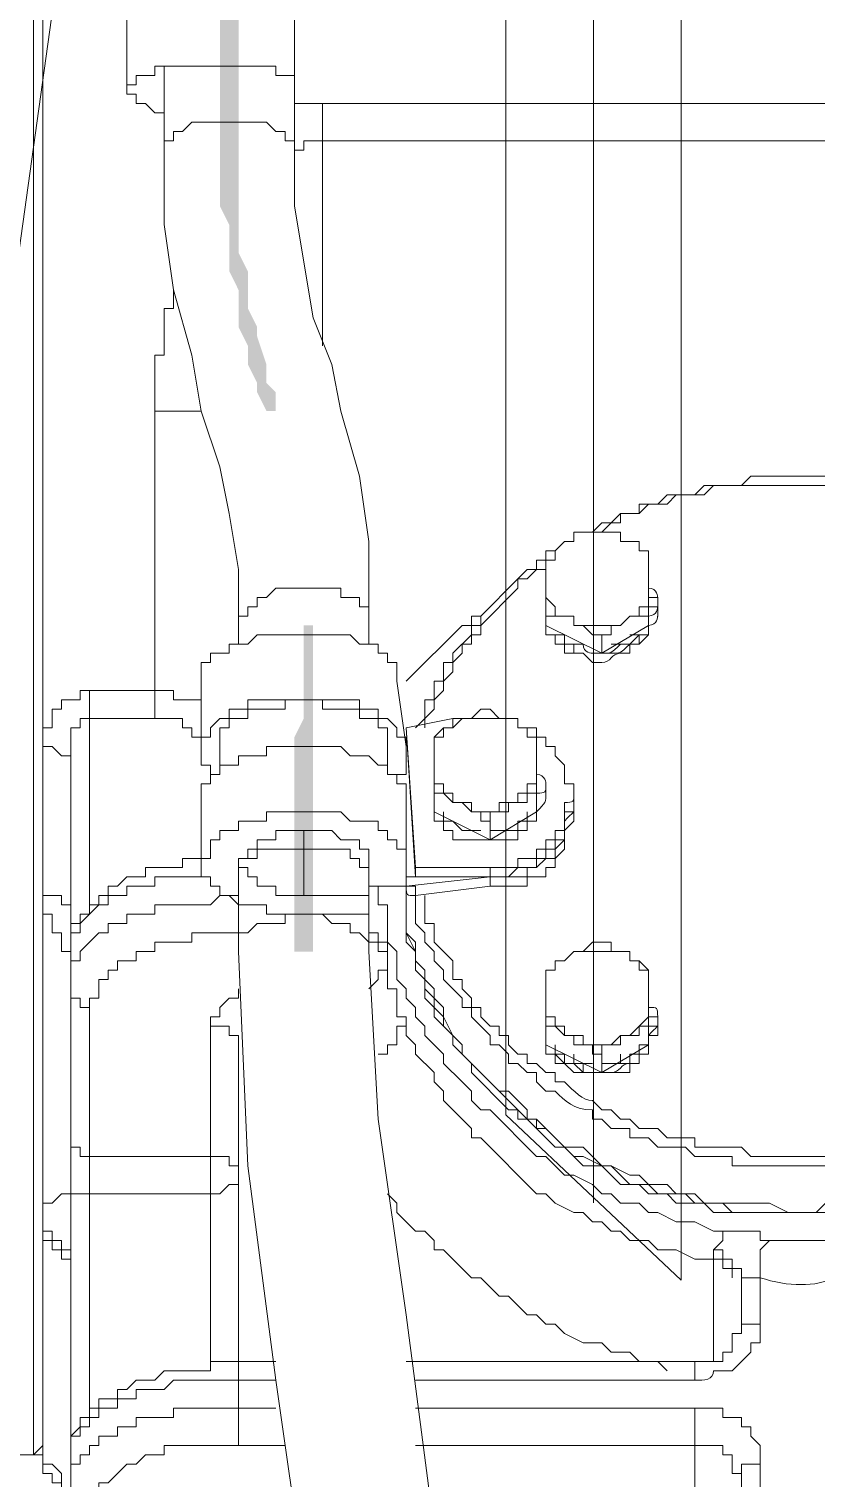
# Model space of a CAD drawing. Header units: millimetres. Extents: x 25083 to 52777, y 24772 to 45779.
# Drawn here: x 49535.5 to 49566.9, y 36118.7 to 36176.5 of the extents above; entities that cross this region are included whole.
import ezdxf

# ---------------------------------------------------------------- set-up
doc = ezdxf.new("R2010")
doc.units = ezdxf.units.MM
doc.layers.add('小车', color=7, linetype='Continuous')

# ---------------------------------------------------------------- blocks, each defined once
blk = doc.blocks.new('zw$D2F4')
h = blk.add_hatch(color=7)
h.dxf.hatch_style = 2
h.paths.add_polyline_path([(653.963, 294.488), (653.963, 301.543), (653.22, 301.543), (653.22, 294.488)])
h = blk.add_hatch(color=7)
h.dxf.hatch_style = 2
h.paths.add_polyline_path([(653.22, 294.488), (653.22, 291.145), (653.963, 291.145), (653.963, 293.745), (653.963, 294.116), (653.963, 294.488)])
h = blk.add_hatch(color=7)
h.dxf.hatch_style = 2
h.paths.add_polyline_path([(653.22, 291.145), (653.22, 288.917), (653.592, 288.175), (653.592, 286.318), (653.963, 285.575), (653.963, 284.09), (654.335, 283.347), (654.335, 282.604), (654.706, 281.861), (654.706, 281.49), (655.077, 280.747), (655.449, 280.747), (655.449, 281.49), (655.077, 281.861), (655.077, 282.604), (654.706, 283.718), (654.706, 284.09), (654.335, 284.832), (654.335, 286.318), (653.963, 287.06), (653.963, 291.145)])
h = blk.add_hatch(color=7)
h.dxf.hatch_style = 2
h.paths.add_polyline_path([(656.563, 272.206), (656.563, 269.235), (656.934, 269.235), (656.934, 271.463), (656.934, 271.835), (656.934, 272.206)])
h = blk.add_hatch(color=7)
h.dxf.hatch_style = 2
h.paths.add_polyline_path([(656.563, 269.235), (656.563, 268.493), (656.191, 267.75), (656.191, 262.179), (656.934, 262.179), (656.934, 269.235)])
h = blk.add_hatch(color=7)
h.dxf.hatch_style = 2
h.paths.add_polyline_path([(656.191, 262.179), (656.191, 259.209), (656.934, 259.209), (656.934, 262.179)])
at = {"color": 7, "lineweight": 5}
for points in [[(646.165, 238.412), (646.165, 336.823)], [(645.793, 239.155), (645.793, 336.451)], [(646.165, 336.08), (646.165, 239.527)], [(649.507, 293.374), (649.507, 300.801)], [(656.191, 293.374), (656.191, 300.801)], [(649.507, 293.374), (649.507, 293.745), (649.878, 293.745), (649.878, 294.116), (650.621, 294.116), (650.621, 294.488), (650.992, 294.488)], [(650.992, 294.488), (650.992, 291.145)], [(650.992, 294.488), (655.077, 294.488), (655.449, 294.488), (655.449, 294.116), (656.191, 294.116)], [(656.191, 294.116), (656.191, 293.745)], [(650.992, 292.631), (650.621, 292.631), (650.25, 293.002), (649.878, 293.002), (649.878, 293.374), (649.507, 293.374)], [(656.191, 293.745), (656.191, 293.374)], [(656.191, 292.26), (656.191, 293.374)], [(657.305, 293.002), (656.191, 293.002), (656.191, 292.631)], [(657.305, 293.002), (695.184, 293.002)], [(657.305, 293.002), (657.305, 283.347)], [(653.592, 292.26), (652.106, 292.26), (651.735, 291.888), (651.364, 291.888), (651.364, 291.517), (650.992, 291.517), (650.992, 291.145)], [(656.191, 291.145), (656.191, 291.517), (655.82, 291.517), (655.82, 291.888), (655.449, 291.888), (655.077, 292.26), (653.592, 292.26)], [(656.191, 291.145), (656.191, 292.26)], [(650.992, 291.145), (650.992, 288.175), (651.364, 285.575), (652.106, 282.976), (652.478, 280.747), (653.22, 278.519), (653.592, 276.662), (653.963, 274.434), (653.963, 272.206)], [(659.162, 272.206), (659.162, 275.548), (658.791, 278.148), (658.048, 280.747), (657.677, 282.604), (656.934, 284.461), (656.191, 288.917), (656.191, 291.145)], [(656.191, 290.774), (656.191, 291.145), (656.563, 291.145)], [(656.563, 291.145), (656.563, 291.517), (657.305, 291.517)], [(695.184, 291.517), (657.305, 291.517)], [(651.364, 285.575), (651.364, 284.832), (650.992, 284.832), (650.992, 282.976), (650.621, 282.976), (650.621, 280.747)], [(650.621, 268.493), (650.621, 280.747)], [(652.478, 280.747), (650.621, 280.747)], [(668.446, 276.291), (668.818, 276.291), (669.189, 276.662), (669.932, 276.662), (669.932, 277.034), (670.674, 277.034), (671.046, 277.405), (672.16, 277.405), (672.531, 277.777), (674.017, 277.777), (674.388, 278.148), (676.245, 278.148)], [(668.446, 275.92), (668.818, 276.291), (669.189, 276.291), (669.189, 276.662), (669.932, 276.662), (670.303, 277.034), (671.046, 277.034), (671.417, 277.405), (672.531, 277.405), (672.903, 277.777), (676.245, 277.777)], [(676.245, 278.148), (678.102, 278.148), (678.473, 277.777), (680.33, 277.777), (680.701, 277.405), (681.444, 277.405), (681.815, 277.034), (682.558, 277.034), (682.929, 276.662), (683.672, 276.662), (683.672, 276.291), (684.043, 276.291), (684.415, 276.291)], [(676.245, 277.777), (679.958, 277.777), (679.958, 277.405), (681.072, 277.405), (681.444, 277.034), (682.558, 277.034), (682.929, 276.662), (683.301, 276.662), (683.672, 276.291), (684.043, 276.291), (684.415, 275.92)], [(667.332, 275.548), (666.961, 275.548), (666.589, 275.177), (666.218, 275.177)], [(666.218, 274.063), (666.218, 274.806), (666.589, 274.806), (666.589, 275.177), (666.961, 275.548), (667.332, 275.548)], [(668.446, 275.92), (667.332, 275.92), (667.332, 275.548)], [(667.332, 275.548), (667.332, 275.92), (668.818, 275.92), (669.189, 275.92), (669.189, 275.548), (669.56, 275.548)], [(669.56, 275.548), (669.189, 275.548), (669.189, 275.92), (668.446, 275.92)], [(670.303, 275.177), (669.932, 275.177), (669.932, 275.548), (669.56, 275.548)], [(669.56, 275.548), (669.932, 275.548), (669.932, 275.177), (670.303, 275.177), (670.303, 274.434), (670.303, 274.063)], [(666.218, 275.177), (666.218, 272.206)], [(670.303, 272.206), (670.303, 275.177)], [(661.019, 268.121), (661.39, 268.493), (661.39, 269.235), (661.762, 269.235), (661.762, 269.978), (662.133, 269.978), (662.133, 270.721), (662.504, 270.721), (662.504, 271.092), (663.247, 271.835), (663.247, 272.206), (663.619, 272.206), (663.619, 272.577), (665.104, 274.063), (665.475, 274.434), (665.847, 274.434), (665.847, 274.806), (666.218, 274.806)], [(661.39, 268.121), (661.39, 268.493), (661.762, 268.864), (661.762, 269.235), (662.133, 269.607), (662.133, 269.978), (662.504, 270.349), (662.504, 270.721), (662.876, 271.092), (662.876, 271.463), (663.247, 271.463), (663.247, 271.835), (663.619, 271.835), (663.619, 272.206), (665.104, 273.692), (665.104, 274.063), (665.475, 274.063), (665.847, 274.434), (666.218, 274.434)], [(667.332, 272.577), (666.589, 272.577), (666.589, 272.949), (666.218, 273.32), (666.218, 273.692), (666.218, 274.063)], [(670.303, 274.063), (670.303, 272.949), (669.932, 272.949), (669.932, 272.577), (669.56, 272.577)], [(656.563, 273.692), (655.449, 273.692), (655.077, 273.32), (654.706, 273.32), (654.706, 272.949), (654.335, 272.949), (654.335, 272.577), (653.963, 272.577), (653.963, 272.206)], [(659.162, 272.206), (659.162, 272.949), (658.791, 272.949), (658.791, 273.32), (658.42, 273.32), (658.048, 273.32), (658.048, 273.692), (656.563, 273.692)], [(670.303, 273.32), (670.674, 273.32)], [(663.99, 272.949), (663.619, 272.577), (663.247, 272.577), (663.247, 272.206), (662.876, 272.206), (660.648, 269.978)], [(666.218, 272.949), (666.218, 272.577), (667.332, 272.577)], [(669.56, 272.577), (669.189, 272.206), (667.703, 272.206), (667.332, 272.206), (667.332, 272.577)], [(667.332, 272.577), (667.332, 272.206), (667.703, 272.206), (668.075, 271.835), (668.446, 271.835)], [(668.446, 271.835), (668.818, 271.835), (668.818, 272.206), (669.189, 272.206), (669.56, 272.577)], [(669.56, 272.577), (670.303, 272.577), (670.303, 272.949)], [(670.303, 272.949), (670.674, 272.949)], [(670.674, 272.949), (670.303, 272.949)], [(653.963, 272.206), (653.963, 271.463)], [(653.963, 272.206), (653.963, 271.463)], [(659.162, 271.463), (659.162, 272.206)], [(668.446, 271.092), (666.218, 272.206)], [(666.218, 271.835), (666.218, 272.206)], [(668.446, 271.092), (670.303, 272.206)], [(660.276, 269.978), (660.276, 270.721), (659.905, 270.721), (659.905, 271.092), (659.534, 271.092), (659.534, 271.463), (658.791, 271.463), (658.42, 271.835), (654.706, 271.835), (654.335, 271.463), (653.592, 271.463), (653.592, 271.092), (652.849, 271.092), (652.849, 270.721), (652.478, 270.721), (652.478, 269.978)], [(666.218, 271.835), (666.589, 271.835), (666.589, 271.463)], [(666.589, 271.835), (666.961, 271.835)], [(666.589, 271.835), (666.589, 271.463), (666.961, 271.463)], [(666.589, 271.835), (666.589, 271.463), (666.961, 271.463)], [(667.332, 271.463), (666.961, 271.463), (666.961, 271.835)], [(666.961, 271.463), (666.961, 271.092), (667.332, 271.092)], [(666.961, 271.463), (667.332, 271.463), (667.332, 271.092)], [(667.332, 271.092), (667.332, 271.463)], [(667.332, 271.463), (667.332, 271.092), (667.703, 271.092)], [(668.446, 271.835), (668.446, 271.092)], [(668.818, 271.463), (669.189, 271.463)], [(669.932, 271.835), (669.56, 271.463), (669.189, 271.463)], [(669.189, 271.092), (669.56, 271.092), (669.56, 271.463), (669.932, 271.463)], [(669.56, 271.835), (669.932, 271.835)], [(669.56, 271.463), (669.932, 271.463), (669.932, 271.835)], [(669.56, 271.463), (669.932, 271.463), (669.932, 271.835)], [(669.932, 271.463), (670.303, 271.835)], [(667.332, 271.092), (667.703, 271.092)], [(668.818, 271.092), (668.446, 271.092)], [(652.478, 269.978), (652.478, 267.378)], [(660.276, 269.978), (660.648, 267.378)], [(648.021, 269.607), (647.65, 269.607), (647.65, 269.235), (646.907, 269.235), (646.907, 268.864), (646.536, 268.864), (646.536, 268.121), (646.165, 268.121), (646.165, 267.378)], [(648.021, 269.607), (650.621, 269.607)], [(648.021, 269.607), (648.021, 261.065)], [(650.621, 269.607), (651.364, 269.607), (651.364, 269.235), (652.478, 269.235), (652.478, 268.864)], [(659.162, 268.864), (658.791, 268.864), (658.791, 269.235), (654.706, 269.235), (654.335, 269.235), (654.335, 268.864), (653.592, 268.864), (653.592, 268.493), (653.22, 268.493), (652.849, 268.121), (652.849, 267.75), (652.478, 267.75), (652.478, 267.378)], [(659.534, 268.121), (659.534, 268.493), (658.791, 268.493), (658.791, 268.864), (657.305, 268.864), (657.305, 269.235), (656.563, 269.235), (656.191, 269.235), (655.82, 269.235), (655.82, 268.864), (654.335, 268.864), (654.335, 268.493), (653.592, 268.493), (653.592, 268.121), (653.22, 268.121), (653.22, 267.378)], [(660.648, 267.378), (660.648, 267.75), (660.276, 267.75), (660.276, 268.121), (659.905, 268.493), (659.534, 268.493), (659.534, 268.864), (659.162, 268.864)], [(663.99, 268.864), (663.619, 268.864), (663.247, 268.493), (662.876, 268.493)], [(665.104, 268.493), (664.361, 268.493), (663.99, 268.864)], [(647.279, 267.007), (647.279, 268.121), (647.65, 268.121), (647.65, 268.493), (648.021, 268.493)], [(650.621, 268.493), (648.021, 268.493)], [(650.621, 268.493), (651.735, 268.493), (651.735, 268.121), (652.106, 268.121), (652.106, 267.75), (652.478, 267.75)], [(659.905, 267.378), (659.905, 268.121), (659.534, 268.121)], [(662.504, 268.493), (660.648, 268.121)], [(660.648, 268.121), (661.019, 262.551)], [(660.648, 268.121), (661.019, 262.179)], [(662.876, 268.493), (662.504, 268.121), (662.133, 268.121), (661.762, 267.75)], [(661.762, 266.636), (661.762, 267.75), (662.133, 267.75), (662.133, 268.121), (662.504, 268.121), (662.504, 268.493), (662.876, 268.493)], [(665.104, 268.493), (663.247, 268.493), (662.876, 268.493)], [(665.847, 267.75), (665.847, 268.121), (665.104, 268.121), (665.104, 268.493)], [(665.847, 266.636), (665.847, 267.75), (665.475, 267.75), (665.475, 268.121), (665.104, 268.121), (665.104, 268.493)], [(647.279, 267.007), (646.907, 267.007), (646.536, 267.378), (646.165, 267.378)], [(660.648, 265.522), (660.648, 265.893), (660.276, 265.893), (660.276, 266.264), (659.905, 266.264), (659.905, 266.636), (659.534, 266.636), (659.162, 267.007), (658.42, 267.007), (658.048, 267.378), (655.077, 267.378), (655.077, 267.007), (653.963, 267.007), (653.963, 266.636), (653.22, 266.636), (653.22, 266.264), (652.849, 266.264), (652.849, 265.893), (652.478, 265.893), (652.478, 265.15)], [(652.478, 267.378), (652.478, 266.636), (652.849, 266.636), (652.849, 266.264), (653.22, 266.264)], [(653.22, 267.378), (653.22, 266.264)], [(659.905, 267.378), (659.905, 266.264)], [(660.648, 266.264), (660.648, 267.378)], [(661.762, 264.779), (661.762, 267.75)], [(665.847, 264.779), (665.847, 267.75)], [(667.332, 265.522), (667.332, 265.893), (666.961, 265.893), (666.961, 266.636), (666.589, 267.007), (666.589, 267.378), (666.218, 267.378), (666.218, 267.75), (665.847, 267.75)], [(647.279, 267.007), (647.279, 198.677)], [(659.905, 266.264), (660.648, 266.264)], [(662.876, 265.15), (662.504, 265.15), (662.504, 265.522), (662.133, 265.522), (662.133, 265.893), (661.762, 265.893), (661.762, 266.264), (661.762, 266.636)], [(665.104, 265.15), (665.104, 265.522), (665.475, 265.522), (665.475, 265.893), (665.847, 265.893), (665.847, 266.264), (665.847, 266.636)], [(661.762, 265.893), (661.762, 265.522)], [(666.218, 265.893), (666.218, 265.522)], [(652.478, 265.15), (652.478, 262.551)], [(660.648, 265.522), (660.648, 262.922)], [(661.762, 265.522), (662.133, 265.522), (662.504, 265.15), (662.876, 265.15)], [(662.876, 265.15), (663.247, 264.779), (663.619, 264.779), (663.619, 264.408), (663.99, 264.408)], [(662.876, 265.15), (663.247, 265.15), (663.247, 264.779), (664.361, 264.779), (664.361, 265.15), (665.104, 265.15)], [(663.99, 264.408), (663.99, 264.779), (664.733, 264.779), (664.733, 265.15), (665.104, 265.15)], [(663.99, 262.551), (665.104, 262.551), (665.104, 262.922), (665.847, 262.922), (665.847, 263.294), (666.218, 263.294), (666.218, 263.665), (666.589, 263.665), (666.589, 264.036), (666.961, 264.036), (666.961, 265.15)], [(665.104, 265.15), (665.475, 265.15), (665.475, 265.522), (665.847, 265.522)], [(667.332, 265.15), (667.332, 265.522)], [(660.648, 262.922), (660.648, 263.294), (660.276, 263.294), (660.276, 263.665), (659.905, 263.665), (659.905, 264.036), (659.534, 264.036), (659.534, 264.408), (658.42, 264.408), (658.048, 264.779), (655.077, 264.779), (655.077, 264.408), (653.963, 264.408), (653.963, 264.036), (653.22, 264.036), (653.22, 263.665), (652.849, 263.665), (652.849, 262.922), (652.478, 262.922), (652.478, 262.551)], [(661.762, 264.779), (663.99, 263.665)], [(663.99, 263.665), (662.504, 263.665), (662.504, 264.036), (662.133, 264.036), (662.133, 264.408), (661.762, 264.408), (661.762, 264.779)], [(663.619, 264.036), (662.876, 264.036), (662.504, 264.408), (662.133, 264.408), (662.133, 264.779)], [(663.99, 263.665), (665.847, 264.779)], [(663.99, 263.665), (665.104, 263.665), (665.104, 264.036), (665.475, 264.036), (665.475, 264.408), (665.847, 264.408), (665.847, 264.779)], [(663.99, 264.036), (665.104, 264.036), (665.104, 264.408), (665.475, 264.408), (665.475, 264.779)], [(663.99, 262.179), (664.733, 262.179), (665.104, 262.551), (665.847, 262.551), (665.847, 262.922), (666.218, 262.922), (666.218, 263.294), (666.589, 263.294), (666.589, 263.665), (666.961, 263.665), (666.961, 264.779), (667.332, 264.779)], [(667.332, 264.408), (667.332, 264.779)], [(653.963, 262.551), (653.963, 262.922), (654.335, 262.922), (654.335, 263.294), (654.706, 263.294), (654.706, 263.665), (655.449, 263.665), (655.449, 264.036), (657.677, 264.036), (658.048, 263.665), (658.791, 263.665), (658.791, 263.294), (659.162, 263.294), (659.162, 262.922)], [(656.563, 261.437), (656.563, 264.036)], [(663.99, 263.665), (663.99, 264.408)], [(663.99, 261.808), (665.475, 261.808), (665.475, 262.179), (666.218, 262.179), (666.218, 262.551), (666.589, 262.551), (666.589, 262.922), (666.961, 263.294), (666.961, 264.036), (667.332, 264.408)], [(663.99, 262.179), (665.475, 262.179), (665.475, 262.551), (665.847, 262.551), (666.218, 262.922), (666.589, 262.922), (666.589, 263.294), (666.961, 263.665), (666.961, 264.408)], [(647.279, 259.209), (647.279, 260.323), (647.65, 260.323), (647.65, 260.694), (648.021, 260.694), (648.021, 261.065), (648.393, 261.065), (648.393, 261.437), (648.764, 261.437), (648.764, 261.808), (649.136, 261.808), (649.507, 262.179), (650.25, 262.179), (650.25, 262.551), (651.735, 262.551), (651.735, 262.922), (652.478, 262.922)], [(654.335, 262.922), (653.963, 262.922), (653.963, 262.179)], [(656.563, 263.294), (654.706, 263.294), (654.706, 262.922), (654.335, 262.922)], [(658.791, 262.922), (658.42, 262.922), (658.42, 263.294), (656.934, 263.294), (656.563, 263.294)], [(658.791, 262.551), (658.791, 262.922)], [(659.162, 261.437), (659.162, 262.922)], [(660.648, 261.808), (660.648, 262.922)], [(652.478, 262.551), (652.478, 262.179), (650.621, 262.179), (650.621, 261.808), (649.507, 261.808), (649.507, 261.437), (648.764, 261.437), (648.764, 261.065), (648.393, 261.065), (648.021, 260.694), (647.65, 260.323), (647.65, 259.951), (647.279, 259.951), (647.279, 259.209)], [(652.478, 262.551), (652.478, 262.179), (652.849, 262.179), (652.849, 261.808), (653.22, 261.808), (653.22, 261.437), (653.592, 261.437), (653.963, 261.065)], [(656.563, 261.437), (655.449, 261.437), (655.449, 261.808), (654.706, 261.808), (654.706, 262.179), (654.335, 262.179), (654.335, 262.551), (653.963, 262.551)], [(653.963, 262.179), (653.963, 259.209)], [(659.162, 262.179), (659.162, 262.551), (658.791, 262.551)], [(659.162, 259.209), (659.162, 262.179)], [(663.99, 262.179), (660.648, 261.808)], [(660.648, 262.179), (663.99, 262.179)], [(661.019, 262.179), (660.648, 262.179)], [(663.99, 262.551), (661.019, 262.551)], [(661.019, 262.551), (661.019, 262.179)], [(663.99, 262.179), (663.99, 262.551)], [(663.99, 261.808), (663.99, 262.179)], [(659.162, 261.437), (659.162, 261.808), (659.534, 261.808)], [(659.162, 261.808), (660.648, 261.808)], [(659.534, 261.808), (659.534, 261.065), (659.905, 261.065), (659.905, 260.694)], [(660.648, 261.808), (660.648, 259.58), (661.019, 259.209), (661.019, 258.466), (661.39, 258.094), (661.39, 257.352), (661.762, 256.98), (661.762, 256.609), (662.504, 255.866), (662.504, 255.495), (663.247, 254.752), (663.247, 254.381), (664.733, 252.895), (665.104, 252.895), (665.847, 252.153), (666.218, 251.781), (666.589, 251.41), (666.961, 251.41), (667.703, 250.667), (668.446, 250.667), (669.189, 249.925), (669.932, 249.925), (670.303, 249.553), (671.046, 249.553), (671.417, 249.182), (672.531, 249.182), (672.903, 248.811), (676.245, 248.811)], [(660.648, 261.808), (660.648, 259.951), (661.019, 259.58), (661.019, 258.837), (661.39, 258.466), (661.39, 258.094), (661.762, 257.723), (661.762, 257.352), (662.133, 256.98), (662.133, 256.609), (662.504, 255.866), (662.876, 255.495), (662.876, 255.124), (664.361, 253.638), (664.733, 253.638), (665.475, 252.895), (665.475, 252.524), (665.847, 252.524), (666.218, 252.153), (666.961, 251.41), (667.703, 251.41), (668.446, 250.667), (668.818, 250.667), (669.56, 250.296), (669.932, 250.296), (670.303, 249.925), (671.046, 249.925), (671.417, 249.553), (672.16, 249.553), (672.531, 249.182), (675.131, 249.182), (675.873, 248.811), (676.245, 248.811)], [(660.648, 261.808), (661.019, 261.808)], [(661.019, 261.437), (663.99, 261.808)], [(661.019, 261.808), (661.019, 261.437)], [(661.019, 261.808), (661.019, 261.437)], [(676.245, 248.811), (679.587, 248.811)], [(676.245, 248.811), (676.987, 248.811), (677.359, 249.182)], [(646.165, 261.437), (646.907, 261.437), (646.907, 261.065), (647.279, 261.065)], [(646.165, 261.437), (646.165, 260.694), (646.536, 260.694), (646.536, 259.951), (646.907, 259.951), (646.907, 259.58), (646.907, 259.209), (647.279, 259.209)], [(648.021, 259.58), (648.393, 259.951), (648.764, 259.951), (648.764, 260.323), (649.507, 260.323), (649.507, 260.694), (650.621, 260.694), (650.621, 261.065), (652.478, 261.065), (652.849, 261.065), (653.22, 261.437), (653.963, 261.437)], [(653.963, 261.437), (653.963, 259.951)], [(653.963, 261.065), (655.077, 261.065), (655.077, 260.694), (656.563, 260.694)], [(659.162, 261.437), (656.563, 261.437)], [(659.162, 260.694), (659.162, 261.437)], [(676.245, 248.811), (673.645, 248.811), (673.274, 249.182), (672.16, 249.182), (671.788, 249.553), (670.674, 249.553), (670.303, 249.925), (669.56, 249.925), (668.818, 250.667), (668.446, 250.667), (667.703, 251.039), (667.332, 251.039), (666.218, 252.153), (665.847, 252.153), (665.847, 252.524), (665.104, 252.524), (665.104, 252.895), (664.733, 253.267), (662.876, 255.124), (662.876, 255.495), (662.133, 256.238), (662.133, 256.609), (661.762, 256.98), (661.762, 257.352), (661.39, 257.723), (661.39, 258.094), (661.019, 258.466), (661.019, 259.209), (660.648, 259.951), (660.648, 261.065)], [(666.589, 253.638), (666.218, 253.638), (665.847, 254.01), (665.847, 254.381), (665.475, 254.381), (665.104, 254.752), (664.733, 254.752), (664.733, 255.124), (664.361, 255.495), (663.99, 255.495), (663.99, 255.866), (663.247, 256.609), (663.247, 256.98), (662.876, 256.98), (662.876, 257.352), (662.133, 258.094), (662.133, 258.466), (661.762, 258.837), (661.762, 259.209), (661.39, 259.58), (661.39, 259.951), (661.019, 260.323), (661.019, 261.437)], [(666.589, 254.01), (666.589, 254.381), (666.218, 254.381), (665.847, 254.752), (665.475, 254.752), (665.475, 255.124), (665.104, 255.124), (664.733, 255.495), (664.733, 255.866), (664.361, 255.866), (664.361, 256.238), (663.99, 256.238), (663.619, 256.609), (663.619, 256.98), (663.247, 256.98), (663.247, 257.352), (662.876, 257.723), (662.876, 258.094), (662.504, 258.094), (662.504, 258.837), (661.762, 259.58), (661.762, 259.951), (661.762, 260.323), (661.39, 260.323), (661.39, 261.437)], [(678.844, 248.811), (676.245, 248.811)], [(656.563, 260.694), (655.82, 260.694), (655.82, 260.323), (654.706, 260.323), (654.335, 259.951), (653.963, 259.951), (653.963, 259.209)], [(659.162, 259.209), (659.162, 259.58), (658.791, 259.951), (658.42, 259.951), (658.42, 260.323), (657.677, 260.323), (657.305, 260.694), (656.563, 260.694)], [(656.563, 260.694), (659.162, 260.694)], [(673.645, 248.068), (672.903, 248.068), (672.16, 248.439), (671.417, 248.439), (670.674, 248.811), (670.303, 248.811), (669.932, 249.182), (669.189, 249.182), (668.818, 249.553), (668.446, 249.553), (668.075, 249.925), (667.332, 250.296), (666.961, 250.296), (666.218, 251.039), (665.847, 251.039), (663.99, 252.895), (663.619, 252.895), (663.247, 253.267), (663.247, 253.638), (662.876, 254.01), (662.133, 254.752), (662.133, 255.124), (661.39, 255.866), (661.39, 256.238), (661.019, 256.609), (661.019, 256.98), (660.648, 257.352), (660.648, 257.723), (660.276, 258.094), (660.276, 259.209), (659.905, 259.58), (659.905, 260.694)], [(659.905, 259.209), (659.905, 260.694)], [(648.021, 256.98), (648.021, 257.352), (648.393, 257.352), (648.393, 258.094), (648.764, 258.094), (648.764, 258.466), (649.136, 258.466), (649.136, 258.837), (649.878, 258.837), (649.878, 259.209), (650.25, 259.209), (650.621, 259.209), (650.621, 259.58), (652.106, 259.58), (652.106, 259.951), (653.963, 259.951)], [(659.534, 259.58), (659.534, 259.951), (659.162, 259.951)], [(647.279, 258.837), (647.65, 258.837), (647.65, 259.209), (648.021, 259.58)], [(659.162, 259.58), (659.534, 259.58), (659.534, 259.209)], [(659.905, 259.209), (659.905, 259.58), (659.534, 259.58)], [(668.446, 259.58), (668.075, 259.58), (667.703, 259.209), (667.332, 259.209)], [(669.56, 259.209), (668.818, 259.209), (668.818, 259.58), (668.446, 259.58)], [(647.279, 258.094), (647.279, 258.837)], [(653.963, 259.209), (654.335, 250.667), (655.449, 242.126), (656.563, 234.328), (656.934, 227.643)], [(662.133, 227.643), (661.762, 236.184), (660.648, 244.726), (659.534, 252.524), (659.162, 259.209)], [(659.162, 257.723), (659.534, 258.094), (659.534, 258.466), (659.905, 258.466), (659.905, 258.837)], [(659.534, 259.209), (659.905, 259.209), (659.905, 258.837)], [(659.905, 258.837), (659.905, 259.209)], [(660.648, 256.609), (660.276, 256.609), (660.276, 257.723), (659.905, 257.723), (659.905, 258.837)], [(667.332, 259.209), (666.961, 258.837), (666.589, 258.837), (666.589, 258.466), (666.218, 258.466)], [(666.218, 257.352), (666.218, 258.466), (666.589, 258.466), (666.589, 258.837), (666.961, 258.837), (667.332, 259.209)], [(667.332, 259.209), (668.818, 259.209), (669.56, 259.209)], [(670.303, 258.466), (669.932, 258.837), (669.56, 258.837), (669.56, 259.209)], [(669.56, 259.209), (669.56, 258.837), (669.932, 258.837), (669.932, 258.466), (670.303, 258.466), (670.303, 258.094), (670.303, 257.723), (670.303, 257.352)], [(666.218, 258.466), (666.218, 255.495)], [(670.303, 255.495), (670.303, 258.466)], [(648.021, 256.98), (647.65, 256.98), (647.65, 257.352), (647.279, 257.352), (647.279, 257.723), (647.279, 258.094)], [(653.963, 257.723), (653.963, 257.352), (653.592, 257.352), (653.22, 256.98), (653.22, 256.609), (652.849, 256.609), (652.849, 256.238)], [(648.021, 256.98), (648.021, 241.012)], [(667.332, 255.866), (666.961, 255.866), (666.961, 256.238), (666.589, 256.238), (666.589, 256.609), (666.218, 256.609), (666.218, 256.98), (666.218, 257.352)], [(670.303, 257.352), (670.303, 256.609), (669.932, 256.238), (669.56, 255.866)], [(660.648, 256.609), (660.648, 256.238), (660.276, 256.238), (660.276, 255.495), (659.905, 255.495), (659.905, 255.124), (659.534, 255.124)], [(660.648, 256.609), (660.648, 255.866), (661.019, 255.495), (661.019, 255.124), (661.762, 254.381), (661.762, 254.01), (662.133, 253.638), (662.133, 253.267), (663.247, 252.153), (663.247, 251.781), (663.619, 251.781), (665.847, 249.553), (666.218, 249.553), (666.589, 249.182), (667.332, 248.811), (667.703, 248.811), (668.075, 248.439), (668.446, 248.439), (668.818, 248.068), (669.189, 248.068), (669.56, 247.696), (670.303, 247.696), (670.674, 247.325), (671.417, 247.325), (672.16, 246.954), (672.903, 246.954)], [(670.674, 256.609), (670.303, 256.609)], [(670.303, 256.609), (670.674, 256.609)], [(652.849, 242.497), (652.849, 256.238)], [(653.963, 255.495), (653.963, 255.866), (653.592, 255.866), (653.592, 256.238), (653.22, 256.238), (652.849, 256.238)], [(666.218, 256.238), (666.589, 256.238), (666.961, 255.866), (667.332, 255.866)], [(669.56, 255.866), (669.189, 255.866), (668.818, 255.495), (667.703, 255.495), (667.703, 255.866), (667.332, 255.866)], [(667.332, 255.866), (667.332, 255.495), (668.075, 255.495), (668.075, 255.124), (668.446, 255.124)], [(668.446, 255.124), (668.446, 255.495), (669.189, 255.495), (669.189, 255.866), (669.56, 255.866)], [(669.56, 255.866), (669.932, 255.866), (669.932, 256.238), (670.303, 256.238)], [(670.303, 256.238), (670.674, 256.238)], [(653.963, 255.495), (653.963, 242.869)], [(668.446, 254.381), (666.218, 255.495)], [(666.218, 255.495), (666.218, 255.124), (666.589, 255.124)], [(666.589, 255.495), (666.589, 255.124)], [(668.446, 254.381), (670.303, 255.495)], [(669.932, 255.124), (669.932, 255.495)], [(669.932, 255.124), (670.303, 255.124), (670.303, 255.495)], [(666.589, 255.124), (666.961, 255.124)], [(666.589, 255.124), (666.961, 255.124), (666.961, 254.752)], [(666.589, 255.124), (666.961, 254.752)], [(667.332, 254.752), (666.961, 254.752), (666.961, 255.124)], [(666.961, 254.752), (667.332, 254.381)], [(666.961, 254.752), (667.332, 254.752)], [(667.332, 255.124), (667.332, 254.752)], [(667.332, 254.752), (667.703, 254.752), (667.703, 254.381)], [(667.332, 254.752), (667.703, 254.381)], [(668.446, 255.124), (668.446, 254.381)], [(668.818, 254.752), (669.189, 254.752)], [(669.189, 254.752), (669.189, 255.124)], [(669.932, 255.124), (669.56, 255.124), (669.56, 254.752), (669.189, 254.752)], [(669.189, 254.381), (669.56, 254.381), (669.56, 254.752), (669.932, 254.752)], [(669.56, 255.124), (669.932, 255.124)], [(669.56, 254.752), (669.932, 254.752), (669.932, 255.124)], [(669.56, 254.752), (669.932, 254.752), (669.932, 255.124)], [(668.818, 254.381), (668.446, 254.381)], [(676.245, 250.667), (673.645, 250.667), (673.645, 251.039), (672.16, 251.039), (671.788, 251.41), (670.674, 251.41), (670.303, 251.781), (669.56, 251.781), (669.56, 252.153), (668.818, 252.153), (668.446, 252.524), (668.075, 252.524)], [(676.245, 251.039), (674.388, 251.039), (674.017, 251.41), (672.16, 251.41), (672.16, 251.781), (671.046, 251.781), (670.674, 252.153), (669.932, 252.153), (669.56, 252.524), (669.189, 252.524), (668.818, 252.895), (668.446, 252.895)], [(684.415, 252.895), (683.672, 252.895), (682.929, 252.153), (681.815, 252.153), (681.444, 251.781), (680.701, 251.781), (680.33, 251.41), (678.844, 251.41), (678.473, 251.039), (676.245, 251.039)], [(684.415, 252.524), (684.043, 252.524), (684.043, 252.153), (683.301, 252.153), (682.929, 251.781), (682.186, 251.781), (682.186, 251.41), (681.072, 251.41), (680.701, 251.039), (679.216, 251.039), (678.844, 250.667), (676.245, 250.667)], [(647.279, 251.781), (647.279, 251.41), (647.65, 251.41), (647.65, 251.039), (648.021, 251.039)], [(648.021, 251.039), (652.849, 251.039)], [(652.849, 251.039), (653.592, 251.039), (653.592, 250.667), (653.963, 250.667), (653.963, 250.296)], [(653.963, 250.296), (653.963, 249.925), (653.592, 249.925), (653.22, 249.553), (652.849, 249.553)], [(646.165, 248.811), (646.165, 249.182), (646.536, 249.182), (646.907, 249.553)], [(648.021, 249.553), (647.279, 249.553), (647.279, 249.182)], [(652.849, 249.553), (648.021, 249.553)], [(659.905, 249.553), (660.276, 249.182), (660.276, 248.811), (661.019, 248.068), (661.39, 248.068), (661.762, 247.696), (661.762, 247.325), (662.133, 247.325), (663.247, 246.211), (663.619, 246.211), (664.361, 245.468), (664.733, 245.468), (665.475, 244.726), (665.847, 244.726), (666.218, 244.354), (666.589, 244.354), (666.961, 243.983), (667.703, 243.611), (668.446, 243.611), (668.818, 243.24), (669.56, 243.24), (669.932, 242.869), (670.674, 242.869), (671.046, 242.497)], [(646.907, 247.325), (646.907, 247.696), (646.536, 247.696), (646.536, 248.068)], [(673.645, 248.068), (673.274, 248.068), (673.274, 247.696), (672.903, 247.325)], [(673.645, 248.068), (674.759, 248.068), (674.759, 247.696), (675.131, 247.696)], [(647.279, 246.582), (647.279, 246.954), (646.907, 246.954), (646.907, 247.325), (646.536, 247.325), (646.536, 247.696), (646.165, 247.696)], [(647.279, 246.954), (647.279, 247.325), (646.907, 247.325)], [(672.903, 246.954), (672.903, 247.325)], [(674.017, 246.211), (674.017, 246.582), (673.645, 246.582), (673.645, 246.954), (673.274, 246.954), (673.274, 247.325), (672.903, 247.325)], [(675.131, 247.696), (674.759, 247.325), (674.759, 246.211)], [(672.903, 242.869), (672.903, 246.954)], [(672.903, 246.954), (673.274, 246.954), (673.274, 246.582), (673.645, 246.582), (673.645, 246.211)], [(674.017, 246.211), (674.017, 243.983)], [(674.017, 246.211), (674.759, 246.211)], [(674.759, 246.211), (674.759, 244.354)], [(674.017, 243.983), (674.017, 244.354), (674.759, 244.354)], [(674.388, 243.24), (674.388, 243.611), (674.759, 243.611), (674.759, 244.354)], [(673.274, 243.24), (673.645, 243.24), (673.645, 243.983), (674.017, 243.983)], [(672.16, 242.869), (673.274, 242.869), (673.274, 243.24)], [(672.903, 242.497), (673.645, 242.497), (674.388, 243.24)], [(647.279, 238.784), (647.279, 239.898), (647.65, 240.269), (647.65, 240.641), (648.021, 240.641), (648.021, 241.012), (648.393, 241.012), (648.393, 241.383), (649.136, 241.383), (649.136, 241.755), (649.507, 241.755), (649.878, 242.126), (650.621, 242.126), (650.992, 242.497), (652.849, 242.497), (652.849, 242.869), (653.963, 242.869)], [(653.963, 242.869), (655.449, 242.869)], [(653.963, 242.869), (653.963, 239.527)], [(660.648, 242.869), (672.16, 242.869)], [(672.16, 242.126), (672.16, 242.869)], [(653.963, 242.126), (651.364, 242.126), (650.992, 241.755), (649.878, 241.755), (649.878, 241.383), (649.136, 241.383), (649.136, 241.012), (648.393, 241.012), (648.393, 240.641), (648.021, 240.641), (648.021, 240.269), (647.65, 240.269), (647.65, 239.898), (647.279, 239.898), (647.279, 238.784)], [(655.449, 242.126), (653.963, 242.126)], [(672.16, 242.126), (661.019, 242.126)], [(648.021, 239.527), (648.393, 239.527), (648.393, 239.898), (649.136, 239.898), (649.136, 240.269), (649.878, 240.269), (649.878, 240.641), (651.364, 240.641), (651.364, 241.012), (652.478, 241.012), (653.963, 241.012)], [(653.963, 241.012), (655.449, 241.012)], [(661.019, 241.012), (672.16, 241.012)], [(672.16, 236.927), (672.16, 241.012)], [(674.759, 238.784), (674.759, 239.527), (674.388, 239.898), (674.388, 240.269), (674.017, 240.269), (674.017, 240.641), (673.274, 240.641), (673.274, 241.012), (672.16, 241.012)], [(643.565, 239.155), (645.793, 239.155)], [(646.165, 239.527), (645.793, 239.155)], [(646.165, 239.155), (646.165, 238.784), (646.536, 238.784), (646.907, 238.412)], [(647.279, 238.412), (647.279, 238.784), (647.65, 238.784), (647.65, 239.155), (648.021, 239.155), (648.021, 239.527)], [(648.021, 236.927), (648.021, 237.298), (648.393, 237.298), (648.393, 238.041), (648.764, 238.041), (649.507, 238.784), (649.878, 238.784), (650.25, 239.155), (650.992, 239.155), (650.992, 239.527), (653.963, 239.527)], [(655.82, 239.527), (653.963, 239.527)], [(672.16, 239.527), (661.019, 239.527)], [(674.017, 238.412), (673.645, 238.412), (673.645, 239.155), (673.274, 239.155), (673.274, 239.527), (672.16, 239.527)], [(674.759, 238.784), (674.017, 238.784), (674.017, 238.412)], [(674.759, 238.784), (674.759, 224.301)], [(646.907, 237.67), (646.907, 238.041), (646.536, 238.041), (646.536, 238.412), (646.165, 238.412)], [(646.907, 238.412), (646.907, 238.041)], [(647.279, 237.67), (647.279, 238.412)], [(674.017, 238.412), (674.017, 224.301)]]:
    blk.add_lwpolyline(points, dxfattribs=at)
for points in [[(650.992, 294.488), (650.992, 294.488), (650.992, 294.488), (650.992, 294.488)], [(656.191, 294.116), (656.191, 294.116), (656.191, 294.116), (656.191, 294.116)], [(668.446, 276.291), (668.075, 275.92), (668.075, 275.92), (668.075, 275.92)], [(666.218, 273.692), (666.218, 273.692), (666.218, 273.32), (666.218, 273.32)], [(666.218, 273.32), (666.218, 273.32), (666.218, 273.32), (666.218, 272.949)], [(670.674, 273.32), (670.674, 273.32), (670.674, 273.692), (670.303, 273.692)], [(670.674, 272.949), (670.674, 273.32), (670.674, 273.32), (670.674, 273.32)], [(670.674, 273.32), (670.674, 273.32), (670.674, 273.32), (670.674, 273.32)], [(666.218, 272.949), (666.218, 272.949), (666.218, 272.949), (666.218, 272.949)], [(666.218, 272.949), (666.218, 272.577), (666.218, 272.577), (666.218, 272.577)], [(666.218, 272.949), (666.218, 272.949), (666.218, 272.949), (666.218, 272.577)], [(666.218, 272.949), (666.218, 272.949), (666.218, 272.949), (666.218, 272.577)], [(666.218, 272.949), (666.218, 272.949), (666.218, 272.949), (666.218, 272.949)], [(666.218, 272.949), (666.218, 272.949), (666.218, 272.949), (666.218, 272.949)], [(666.218, 272.949), (666.218, 272.949), (666.218, 272.949), (666.218, 272.949)], [(666.218, 272.949), (666.218, 272.949), (666.218, 272.949), (666.218, 272.949)], [(666.218, 272.949), (666.218, 272.949), (666.218, 272.577), (666.218, 272.577)], [(666.218, 272.949), (666.218, 272.949), (666.218, 272.949), (666.218, 272.949)], [(666.218, 272.949), (666.218, 272.949), (666.218, 272.949), (666.218, 272.949)], [(666.218, 272.577), (666.218, 272.577), (666.218, 272.577), (666.218, 272.577)], [(666.218, 272.577), (666.218, 272.577), (666.218, 272.206), (666.218, 272.206)], [(666.218, 272.577), (666.218, 272.577), (666.218, 272.577), (666.218, 272.577)], [(666.218, 272.577), (666.218, 272.577), (666.218, 272.577), (666.218, 272.577)], [(666.218, 272.577), (666.218, 272.577), (666.218, 272.577), (666.218, 272.577)], [(666.218, 272.577), (666.218, 272.577), (666.218, 272.577), (666.218, 272.577)], [(666.218, 272.577), (666.218, 272.577), (666.218, 272.577), (666.218, 272.577)], [(666.218, 272.577), (666.218, 272.577), (666.218, 272.577), (666.218, 272.577)], [(670.303, 272.577), (670.674, 272.577), (670.674, 272.949), (670.674, 272.949)], [(670.303, 272.206), (670.674, 272.206), (670.674, 272.577), (670.674, 272.577)], [(670.303, 272.577), (670.303, 272.577), (670.303, 272.577), (670.303, 272.577)], [(670.303, 272.577), (670.303, 272.577), (670.303, 272.577), (670.303, 272.577)], [(670.303, 272.577), (670.303, 272.577), (670.303, 272.577), (670.303, 272.577)], [(670.674, 272.577), (670.674, 272.577), (670.674, 272.949), (670.674, 272.949)], [(670.674, 272.577), (670.674, 272.577), (670.674, 272.949), (670.674, 272.949)], [(670.674, 272.577), (670.674, 272.949), (670.674, 272.949), (670.674, 272.949)], [(670.674, 272.949), (670.674, 272.949), (670.674, 272.949), (670.674, 272.949)], [(670.674, 272.949), (670.674, 272.949), (670.674, 272.949), (670.674, 272.949)], [(670.674, 272.949), (670.674, 272.949), (670.674, 272.949), (670.674, 272.949)], [(670.674, 272.949), (670.674, 272.949), (670.674, 272.949), (670.674, 272.949)], [(670.674, 272.949), (670.674, 272.949), (670.674, 272.949), (670.674, 272.949)], [(670.674, 272.949), (670.674, 272.949), (670.674, 272.949), (670.674, 272.949)], [(670.674, 272.577), (670.674, 272.577), (670.674, 272.577), (670.674, 272.577)], [(670.674, 272.577), (670.674, 272.577), (670.674, 272.577), (670.674, 272.577)], [(670.674, 272.577), (670.674, 272.577), (670.674, 272.577), (670.674, 272.577)], [(670.674, 272.577), (670.674, 272.577), (670.674, 272.577), (670.674, 272.577)], [(670.674, 272.577), (670.674, 272.577), (670.674, 272.577), (670.674, 272.577)], [(670.674, 272.577), (670.674, 272.577), (670.674, 272.577), (670.674, 272.577)], [(666.218, 272.206), (666.218, 272.206), (666.218, 271.835), (666.218, 271.835)], [(666.218, 272.206), (666.218, 272.206), (666.218, 272.206), (666.218, 272.206)], [(666.218, 272.206), (666.218, 272.206), (666.218, 272.206), (666.218, 272.206)], [(666.218, 272.206), (666.218, 272.206), (666.218, 272.206), (666.218, 271.835)], [(670.303, 271.835), (670.303, 271.835), (670.303, 272.206), (670.303, 272.206)], [(670.303, 272.206), (670.303, 272.206), (670.303, 272.206), (670.303, 272.206)], [(670.303, 271.835), (670.303, 271.835), (670.303, 272.206), (670.303, 272.206)], [(670.303, 271.835), (670.303, 271.835), (670.303, 272.206), (670.303, 272.206)], [(666.218, 271.835), (666.218, 271.835), (666.218, 271.835), (666.218, 271.835)], [(666.589, 271.835), (666.589, 271.835), (666.589, 271.835), (666.589, 271.835)], [(666.589, 271.835), (666.589, 271.835), (666.589, 271.835), (666.589, 271.835)], [(666.589, 271.835), (666.589, 271.835), (666.589, 271.835), (666.589, 271.835)], [(666.589, 271.835), (666.589, 271.835), (666.961, 271.835), (666.961, 271.835)], [(666.589, 271.463), (666.589, 271.463), (666.589, 271.463), (666.589, 271.463)], [(666.589, 271.463), (666.589, 271.463), (666.961, 271.463), (666.961, 271.463)], [(666.961, 271.463), (667.332, 271.463), (667.332, 271.463), (667.332, 271.463)], [(666.961, 271.463), (666.961, 271.463), (666.961, 271.463), (666.961, 271.463)], [(667.332, 271.463), (667.332, 271.463), (667.332, 271.463), (667.332, 271.463)], [(667.332, 271.463), (667.332, 271.463), (667.703, 271.463), (667.703, 271.463)], [(667.703, 271.463), (667.703, 271.092), (668.075, 271.092), (668.075, 271.092)], [(668.446, 271.092), (668.818, 271.092), (668.818, 271.092), (669.189, 271.463)], [(668.818, 271.092), (669.189, 271.092), (669.189, 271.092), (669.56, 271.463)], [(668.818, 271.092), (669.189, 271.092), (669.189, 271.092), (669.56, 271.463)], [(669.189, 271.463), (669.189, 271.463), (669.189, 271.463), (669.189, 271.463)], [(669.189, 271.463), (669.189, 271.463), (669.189, 271.463), (669.189, 271.463)], [(669.56, 271.463), (669.56, 271.463), (669.56, 271.463), (669.56, 271.463)], [(669.932, 271.835), (669.932, 271.835), (669.932, 271.835), (669.932, 271.835)], [(669.932, 271.835), (669.932, 271.835), (669.932, 271.835), (670.303, 271.835)], [(669.932, 271.835), (669.932, 271.835), (669.932, 271.835), (669.932, 271.835)], [(669.932, 271.835), (669.932, 271.835), (669.932, 271.835), (669.932, 271.835)], [(669.932, 271.835), (669.932, 271.835), (669.932, 271.835), (669.932, 271.835)], [(669.932, 271.463), (669.932, 271.463), (669.932, 271.463), (669.932, 271.463)], [(669.932, 271.463), (669.932, 271.463), (669.932, 271.463), (669.932, 271.463)], [(670.303, 271.835), (670.303, 271.835), (670.303, 271.835), (670.303, 271.835)], [(670.303, 271.835), (670.303, 271.835), (670.303, 271.835), (670.303, 271.835)], [(670.303, 271.835), (670.303, 271.835), (670.303, 271.835), (670.303, 271.835)], [(670.303, 271.835), (670.303, 271.835), (670.303, 271.835), (670.303, 271.835)], [(670.303, 271.835), (670.303, 271.835), (670.303, 271.835), (670.303, 271.835)], [(667.332, 271.092), (667.332, 271.092), (667.703, 271.092), (667.703, 271.092)], [(667.332, 271.092), (667.332, 271.092), (667.332, 271.092), (667.332, 271.092)], [(667.703, 271.092), (667.703, 271.092), (668.075, 270.721), (668.075, 270.721)], [(667.703, 271.092), (667.703, 271.092), (667.703, 271.092), (667.703, 271.092)], [(668.075, 271.092), (668.075, 271.092), (668.075, 271.092), (668.446, 271.092)], [(668.075, 271.092), (668.075, 271.092), (668.075, 271.092), (668.446, 271.092)], [(668.075, 271.092), (668.075, 271.092), (668.075, 271.092), (668.075, 271.092)], [(668.446, 270.721), (668.818, 270.721), (668.818, 271.092), (669.189, 271.092)], [(668.446, 271.092), (668.446, 271.092), (668.446, 271.092), (668.818, 271.092)], [(668.446, 271.092), (668.446, 271.092), (668.446, 271.092), (668.446, 271.092)], [(669.189, 271.092), (669.189, 271.092), (669.189, 271.092), (669.189, 271.092)], [(669.189, 271.092), (669.189, 271.092), (669.189, 271.092), (669.189, 271.092)], [(668.075, 270.721), (668.075, 270.721), (668.075, 270.721), (668.446, 270.721)], [(668.446, 270.721), (668.446, 270.721), (668.446, 270.721), (668.446, 270.721)], [(652.849, 266.264), (652.849, 266.264), (652.849, 266.264), (652.849, 266.264)], [(661.762, 266.264), (661.762, 266.264), (661.762, 265.893), (661.762, 265.893)], [(666.218, 265.893), (666.218, 265.893), (666.218, 266.264), (665.847, 266.264)], [(661.762, 265.893), (661.762, 265.522), (661.762, 265.522), (661.762, 265.522)], [(665.847, 265.522), (666.218, 265.522), (666.218, 265.522), (666.218, 265.893)], [(661.762, 265.522), (661.762, 265.15), (661.762, 265.15), (661.762, 264.779)], [(665.847, 264.779), (666.218, 265.15), (666.218, 265.15), (666.218, 265.522)], [(666.961, 265.15), (667.332, 265.15), (667.332, 265.15), (667.332, 265.522)], [(666.961, 265.15), (666.961, 265.15), (666.961, 265.15), (666.961, 265.15)], [(667.332, 264.779), (667.332, 264.779), (667.332, 265.15), (667.332, 265.15)], [(667.332, 265.15), (667.332, 265.15), (667.332, 265.15), (667.332, 265.15)], [(667.332, 264.779), (667.332, 264.779), (667.332, 265.15), (667.332, 265.15)], [(666.961, 264.408), (667.332, 264.779), (667.332, 264.779), (667.332, 264.779)], [(666.961, 264.408), (666.961, 264.408), (666.961, 264.408), (666.961, 264.408)], [(659.534, 261.808), (659.534, 261.808), (659.534, 261.808), (659.534, 261.808)], [(660.648, 261.808), (660.648, 261.437), (660.648, 261.437), (660.648, 261.065)], [(660.648, 261.808), (660.648, 261.437), (660.648, 261.437), (661.019, 261.437)], [(660.648, 261.808), (660.648, 261.808), (660.648, 261.808), (660.648, 261.808)], [(660.648, 261.065), (660.648, 261.065), (660.648, 261.065), (660.648, 261.065)], [(659.162, 259.951), (659.162, 259.951), (659.162, 259.951), (659.162, 259.951)], [(659.162, 259.58), (659.162, 259.58), (659.162, 259.58), (659.162, 259.58)], [(666.218, 256.98), (666.218, 256.98), (666.218, 256.98), (666.218, 256.609)], [(670.674, 256.609), (670.674, 256.98), (670.674, 256.98), (670.303, 256.98)], [(666.218, 256.609), (666.218, 256.609), (666.218, 256.609), (666.218, 256.609)], [(666.218, 256.609), (666.218, 256.609), (666.218, 256.609), (666.218, 256.238)], [(670.674, 256.609), (670.674, 256.609), (670.674, 256.609), (670.674, 256.609)], [(670.674, 256.609), (670.674, 256.609), (670.674, 256.609), (670.674, 256.609)], [(670.674, 256.238), (670.674, 256.609), (670.674, 256.609), (670.674, 256.609)], [(670.674, 256.609), (670.674, 256.609), (670.674, 256.609), (670.674, 256.609)], [(666.218, 256.238), (666.218, 256.238), (666.218, 256.238), (666.218, 256.238)], [(666.218, 256.238), (666.218, 256.238), (666.218, 256.238), (666.218, 256.238)], [(666.218, 256.238), (666.218, 256.238), (666.218, 256.238), (666.218, 256.238)], [(666.218, 256.238), (666.218, 256.238), (666.218, 256.238), (666.218, 255.866)], [(666.218, 256.238), (666.218, 255.866), (666.218, 255.866), (666.218, 255.866)], [(666.218, 256.238), (666.218, 256.238), (666.218, 256.238), (666.218, 256.238)], [(666.218, 256.238), (666.218, 256.238), (666.218, 256.238), (666.218, 256.238)], [(666.218, 256.238), (666.218, 256.238), (666.218, 256.238), (666.218, 256.238)], [(666.218, 256.238), (666.218, 256.238), (666.218, 256.238), (666.218, 256.238)], [(666.218, 256.238), (666.218, 256.238), (666.218, 256.238), (666.218, 256.238)], [(666.218, 256.238), (666.218, 256.238), (666.218, 256.238), (666.218, 256.238)], [(666.218, 256.238), (666.218, 256.238), (666.218, 256.238), (666.218, 256.238)], [(666.218, 256.238), (666.218, 256.238), (666.218, 256.238), (666.218, 256.238)], [(666.218, 255.866), (666.218, 255.866), (666.218, 255.866), (666.218, 255.866)], [(666.218, 255.866), (666.218, 255.866), (666.218, 255.866), (666.218, 255.866)], [(666.218, 255.866), (666.218, 255.866), (666.218, 255.866), (666.218, 255.866)], [(666.218, 255.866), (666.218, 255.866), (666.218, 255.866), (666.218, 255.866)], [(666.218, 255.866), (666.218, 255.866), (666.218, 255.866), (666.218, 255.866)], [(670.303, 255.866), (670.674, 256.238), (670.674, 256.238), (670.674, 256.238)], [(670.303, 255.866), (670.303, 255.866), (670.303, 255.866), (670.303, 255.866)], [(670.303, 255.866), (670.303, 255.866), (670.303, 255.866), (670.303, 255.866)], [(670.303, 255.866), (670.303, 255.866), (670.303, 255.866), (670.303, 255.866)], [(670.303, 255.866), (670.674, 255.866), (670.674, 255.866), (670.674, 255.866)], [(670.674, 256.238), (670.674, 256.238), (670.674, 256.238), (670.674, 256.238)], [(670.674, 256.238), (670.674, 256.238), (670.674, 256.238), (670.674, 256.238)], [(670.674, 256.238), (670.674, 256.238), (670.674, 256.238), (670.674, 256.238)], [(670.674, 256.238), (670.674, 256.238), (670.674, 256.238), (670.674, 256.238)], [(670.674, 256.238), (670.674, 256.238), (670.674, 256.238), (670.674, 256.238)], [(670.674, 256.238), (670.674, 256.238), (670.674, 256.238), (670.674, 256.238)], [(670.674, 256.238), (670.674, 256.238), (670.674, 256.238), (670.674, 256.238)], [(670.674, 256.238), (670.674, 256.238), (670.674, 256.238), (670.674, 256.238)], [(670.674, 256.238), (670.674, 256.238), (670.674, 256.238), (670.674, 256.238)], [(670.674, 256.238), (670.674, 256.238), (670.674, 256.238), (670.674, 256.238)], [(670.674, 255.866), (670.674, 255.866), (670.674, 255.866), (670.674, 256.238)], [(670.674, 256.238), (670.674, 256.238), (670.674, 256.238), (670.674, 256.238)], [(670.674, 256.238), (670.674, 256.238), (670.674, 256.238), (670.674, 256.238)], [(666.218, 255.495), (666.218, 255.495), (666.218, 255.495), (666.218, 255.495)], [(666.218, 255.495), (666.218, 255.495), (666.218, 255.495), (666.218, 255.495)], [(666.218, 255.495), (666.218, 255.495), (666.218, 255.495), (666.218, 255.495)], [(666.218, 255.495), (666.218, 255.495), (666.218, 255.495), (666.218, 255.495)], [(666.218, 255.495), (666.218, 255.495), (666.218, 255.495), (666.218, 255.495)], [(666.589, 255.495), (666.589, 255.495), (666.589, 255.495), (666.589, 255.124)], [(669.932, 255.124), (669.932, 255.124), (669.932, 255.495), (669.932, 255.495)], [(669.932, 255.495), (669.932, 255.495), (669.932, 255.495), (670.303, 255.495)], [(670.303, 255.495), (670.303, 255.495), (670.303, 255.495), (670.303, 255.495)], [(670.303, 255.495), (670.303, 255.495), (670.303, 255.495), (670.303, 255.495)], [(670.303, 255.495), (670.303, 255.495), (670.303, 255.495), (670.303, 255.495)], [(670.303, 255.495), (670.303, 255.495), (670.303, 255.495), (670.303, 255.495)], [(670.303, 255.495), (670.303, 255.495), (670.303, 255.495), (670.303, 255.495)], [(670.303, 255.495), (670.303, 255.495), (670.303, 255.495), (670.303, 255.495)], [(670.303, 255.495), (670.303, 255.495), (670.303, 255.495), (670.303, 255.495)], [(670.303, 255.495), (670.303, 255.495), (670.303, 255.495), (670.303, 255.495)], [(670.303, 255.495), (670.303, 255.495), (670.303, 255.495), (670.303, 255.495)], [(666.589, 255.124), (666.589, 254.752), (666.589, 254.752), (666.589, 254.752)], [(666.589, 255.124), (666.589, 255.124), (666.589, 255.124), (666.589, 255.124)], [(666.589, 255.124), (666.589, 255.124), (666.589, 255.124), (666.589, 255.124)], [(666.589, 255.124), (666.589, 255.124), (666.961, 255.124), (666.961, 255.124)], [(666.589, 254.752), (666.589, 254.752), (666.961, 254.752), (666.961, 254.752)], [(666.961, 254.752), (667.332, 254.752), (667.332, 254.752), (667.332, 254.752)], [(666.961, 254.752), (666.961, 254.752), (666.961, 254.752), (666.961, 254.752)], [(667.332, 254.752), (667.332, 254.752), (667.332, 254.752), (667.332, 254.752)], [(667.332, 254.752), (667.332, 254.752), (667.703, 254.752), (667.703, 254.752)], [(667.703, 254.752), (667.703, 254.752), (668.075, 254.752), (668.075, 254.752)], [(668.446, 254.752), (668.818, 254.752), (668.818, 254.752), (669.189, 254.752)], [(668.818, 254.381), (669.189, 254.381), (669.189, 254.752), (669.56, 254.752)], [(668.818, 254.381), (669.189, 254.381), (669.189, 254.752), (669.56, 254.752)], [(669.189, 254.752), (669.189, 254.752), (669.189, 254.752), (669.189, 254.752)], [(669.189, 254.752), (669.189, 254.752), (669.189, 254.752), (669.189, 254.752)], [(669.56, 254.752), (669.56, 254.752), (669.56, 254.752), (669.56, 254.752)], [(669.932, 254.752), (669.932, 254.752), (669.932, 254.752), (669.932, 255.124)], [(669.932, 255.124), (669.932, 255.124), (669.932, 255.124), (669.932, 255.124)], [(669.932, 255.124), (669.932, 255.124), (669.932, 255.124), (669.932, 255.124)], [(669.932, 255.124), (669.932, 255.124), (669.932, 255.124), (669.932, 255.124)], [(669.932, 254.752), (669.932, 254.752), (669.932, 254.752), (669.932, 254.752)], [(667.332, 254.381), (667.332, 254.381), (667.703, 254.381), (667.703, 254.381)], [(667.332, 254.381), (667.332, 254.381), (667.332, 254.381), (667.332, 254.381)], [(667.703, 254.381), (667.703, 254.381), (668.075, 254.381), (668.075, 254.381)], [(667.703, 254.381), (667.703, 254.381), (667.703, 254.381), (667.703, 254.381)], [(668.075, 254.381), (668.075, 254.381), (668.075, 254.381), (668.446, 254.381)], [(668.075, 254.381), (668.075, 254.381), (668.075, 254.381), (668.446, 254.381)], [(668.075, 254.381), (668.075, 254.381), (668.075, 254.381), (668.446, 254.381)], [(668.075, 254.381), (668.075, 254.381), (668.075, 254.381), (668.075, 254.381)], [(668.446, 254.381), (668.446, 254.381), (668.446, 254.381), (668.446, 254.381)], [(668.446, 254.381), (668.818, 254.381), (668.818, 254.381), (669.189, 254.381)], [(668.446, 254.381), (668.446, 254.381), (668.446, 254.381), (668.818, 254.381)], [(668.446, 254.381), (668.446, 254.381), (668.446, 254.381), (668.446, 254.381)], [(669.189, 254.381), (669.189, 254.381), (669.189, 254.381), (669.189, 254.381)], [(669.189, 254.381), (669.189, 254.381), (669.189, 254.381), (669.189, 254.381)], [(666.589, 254.01), (666.589, 254.01), (666.589, 254.01), (666.961, 254.01)], [(666.589, 253.638), (666.961, 253.267), (667.332, 252.895), (668.075, 252.895)], [(666.961, 254.01), (667.332, 253.638), (667.703, 253.267), (668.075, 253.267)], [(668.075, 253.267), (668.075, 253.267), (668.446, 252.895), (668.446, 252.895)], [(668.075, 252.895), (668.075, 252.524), (668.075, 252.524), (668.075, 252.524)], [(647.279, 249.553), (647.279, 249.553), (646.907, 249.553), (646.907, 249.553)], [(646.907, 249.553), (646.907, 249.553), (646.907, 249.553), (646.907, 249.553)], [(646.536, 248.068), (646.165, 248.068), (646.165, 248.068), (646.165, 248.068)], [(675.131, 247.696), (675.873, 247.696), (676.616, 247.696), (677.73, 247.696)], [(674.759, 246.211), (675.873, 245.84), (676.987, 245.84), (677.73, 246.211)], [(672.16, 242.126), (672.531, 242.126), (672.903, 242.126), (672.903, 242.497)], [(645.793, 239.155), (645.793, 239.155), (645.793, 239.155), (645.793, 239.155)], [(646.165, 239.155), (646.165, 239.155), (645.793, 239.155), (645.793, 239.155)], [(646.165, 239.155), (646.165, 239.155), (646.165, 239.155), (646.165, 239.155)]]:
    blk.add_open_spline(points, degree=3, dxfattribs=at)
blk = doc.blocks.new('A$C1A4175F5')
at = {"layer": '小车', "color": 7, "lineweight": 0}
for points in [[(571.422, 646.594), (349.684, 646.594)], [(63.554, 574.641), (530.126, 639.594)], [(530.126, 639.594), (356.264, 639.594)]]:
    blk.add_lwpolyline(points, dxfattribs=at)
at = {"layer": '小车', "color": 3, "lineweight": 0}
blk.add_lwpolyline([(349.684, 646.594), (356.264, 639.594)], dxfattribs=at)
at = {"layer": '小车', "color": 1, "lineweight": 0}
blk.add_lwpolyline([(409.738, 643.094), (352.764, 643.094)], dxfattribs=at)

msp = doc.modelspace()

# ---------------------------------------------------------------- block references
msp.add_blockref('zw$D2F4', (48889.923, 35880.503))
at = {"layer": '小车', "ltscale": 10, "xscale": -1, "rotation": 270}
msp.add_blockref('A$C1A4175F5', (48914.945, 35776.933), dxfattribs=at)

doc.saveas('drawing.dxf')
